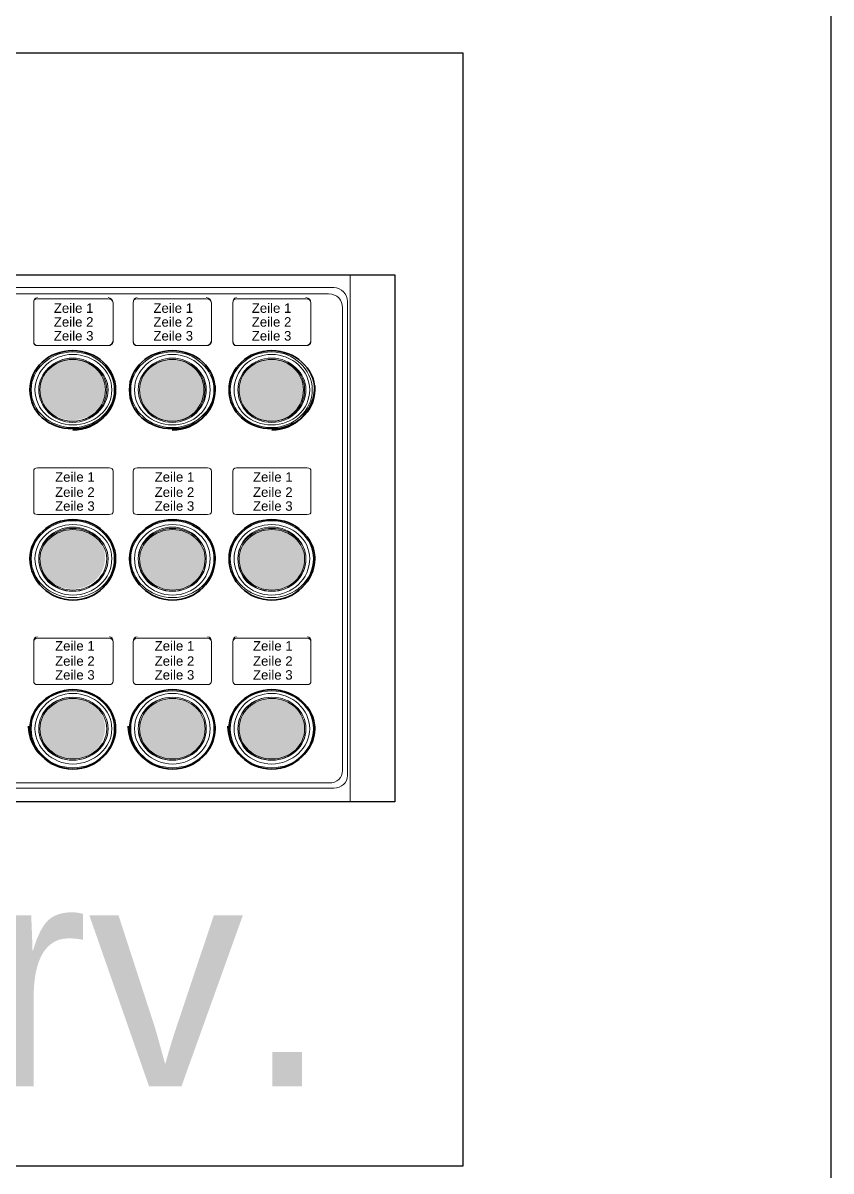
# Model space of a CAD drawing. Header units: centimetres. Extents: x -277 to 25900, y -463 to 5243.
# Drawn here: x 454.7 to 545.5, y 662.8 to 791.7 of the extents above; entities that cross this region are included whole.
import ezdxf
from ezdxf.enums import TextEntityAlignment as Align

# ---------------------------------------------------------------- set-up
doc = ezdxf.new("R2010")
doc.units = ezdxf.units.CM
doc.header["$LTSCALE"] = 10
for name, color, linetype in [('PDF _Géométrie', 7, 'Continuous'), ('PDF _Texte', 7, 'Continuous'), ('SIEMENS_DETECTION', 9, 'Continuous'), ('SIEMENS_SYMBOLTEXTE', 7, 'Continuous')]:
    doc.layers.add(name, color=color, linetype=linetype)
doc.styles.add('Arial', font='arial.ttf')
doc.styles.add('PDF Arial', font='arial.ttf')
picture_1 = doc.add_image_def('image10.jpg', size_in_pixel=(780, 650))

# ---------------------------------------------------------------- blocks, each defined once
blk = doc.blocks.new('*U36')
image = blk.add_image(picture_1, insert=(0, 0), size_in_units=(150, 125))
image.dxf.flags = 7

msp = doc.modelspace()

# ---------------------------------------------------------------- hatches: boundary and pattern name
h = msp.add_hatch(color=1)
h.dxf.hatch_style = 1
edge = h.paths.add_edge_path()
edge.add_spline(control_points=[(463.96, 750.68), (463.96, 752.52), (462.4, 754.07), (460.28, 754.07)], knot_values=[0, 0, 0, 0, 1, 1, 1, 1], degree=3, periodic=0)
edge.add_spline(control_points=[(460.28, 754.07), (458.3, 754.07), (456.6, 752.52), (456.6, 750.68)], knot_values=[1, 1, 1, 1, 2, 2, 2, 2], degree=3, periodic=0)
edge.add_spline(control_points=[(456.6, 750.68), (456.6, 748.7), (458.3, 747.14), (460.28, 747.14)], knot_values=[2, 2, 2, 2, 3, 3, 3, 3], degree=3, periodic=0)
edge.add_spline(control_points=[(460.28, 747.14), (462.4, 747.14), (463.96, 748.7), (463.96, 750.68)], knot_values=[3, 3, 3, 3, 4, 4, 4, 4], degree=3, periodic=0)
h = msp.add_hatch(color=1)
h.dxf.hatch_style = 1
edge = h.paths.add_edge_path()
edge.add_spline(control_points=[(475.14, 750.54), (475.14, 752.38), (473.58, 753.93), (471.46, 753.93)], knot_values=[0, 0, 0, 0, 1, 1, 1, 1], degree=3, periodic=0)
edge.add_spline(control_points=[(471.46, 753.93), (469.48, 753.93), (467.78, 752.38), (467.78, 750.54)], knot_values=[1, 1, 1, 1, 2, 2, 2, 2], degree=3, periodic=0)
edge.add_spline(control_points=[(467.78, 750.54), (467.78, 748.55), (469.48, 747), (471.46, 747)], knot_values=[2, 2, 2, 2, 3, 3, 3, 3], degree=3, periodic=0)
edge.add_spline(control_points=[(471.46, 747), (473.58, 747), (475.14, 748.55), (475.14, 750.54)], knot_values=[3, 3, 3, 3, 4, 4, 4, 4], degree=3, periodic=0)
h = msp.add_hatch(color=1)
h.dxf.hatch_style = 1
edge = h.paths.add_edge_path()
edge.add_spline(control_points=[(486.32, 750.54), (486.32, 752.38), (484.76, 753.93), (482.64, 753.93)], knot_values=[0, 0, 0, 0, 1, 1, 1, 1], degree=3, periodic=0)
edge.add_spline(control_points=[(482.64, 753.93), (480.66, 753.93), (478.96, 752.38), (478.96, 750.54)], knot_values=[1, 1, 1, 1, 2, 2, 2, 2], degree=3, periodic=0)
edge.add_spline(control_points=[(478.96, 750.54), (478.96, 748.55), (480.66, 747), (482.64, 747)], knot_values=[2, 2, 2, 2, 3, 3, 3, 3], degree=3, periodic=0)
edge.add_spline(control_points=[(482.64, 747), (484.76, 747), (486.32, 748.55), (486.32, 750.54)], knot_values=[3, 3, 3, 3, 4, 4, 4, 4], degree=3, periodic=0)
h = msp.add_hatch(color=1)
h.dxf.hatch_style = 1
edge = h.paths.add_edge_path()
edge.add_spline(control_points=[(463.96, 731.71), (463.96, 733.55), (462.4, 735.11), (460.28, 735.11)], knot_values=[0, 0, 0, 0, 1, 1, 1, 1], degree=3, periodic=0)
edge.add_spline(control_points=[(460.28, 735.11), (458.3, 735.11), (456.6, 733.55), (456.6, 731.71)], knot_values=[1, 1, 1, 1, 2, 2, 2, 2], degree=3, periodic=0)
edge.add_spline(control_points=[(456.6, 731.71), (456.6, 729.73), (458.3, 728.18), (460.28, 728.18)], knot_values=[2, 2, 2, 2, 3, 3, 3, 3], degree=3, periodic=0)
edge.add_spline(control_points=[(460.28, 728.18), (462.4, 728.18), (463.96, 729.73), (463.96, 731.71)], knot_values=[3, 3, 3, 3, 4, 4, 4, 4], degree=3, periodic=0)
h = msp.add_hatch(color=1)
h.dxf.hatch_style = 1
edge = h.paths.add_edge_path()
edge.add_spline(control_points=[(475.14, 731.57), (475.14, 733.41), (473.58, 734.97), (471.46, 734.97)], knot_values=[0, 0, 0, 0, 1, 1, 1, 1], degree=3, periodic=0)
edge.add_spline(control_points=[(471.46, 734.97), (469.48, 734.97), (467.78, 733.41), (467.78, 731.57)], knot_values=[1, 1, 1, 1, 2, 2, 2, 2], degree=3, periodic=0)
edge.add_spline(control_points=[(467.78, 731.57), (467.78, 729.59), (469.48, 728.04), (471.46, 728.04)], knot_values=[2, 2, 2, 2, 3, 3, 3, 3], degree=3, periodic=0)
edge.add_spline(control_points=[(471.46, 728.04), (473.58, 728.04), (475.14, 729.59), (475.14, 731.57)], knot_values=[3, 3, 3, 3, 4, 4, 4, 4], degree=3, periodic=0)
h = msp.add_hatch(color=1)
h.dxf.hatch_style = 1
edge = h.paths.add_edge_path()
edge.add_spline(control_points=[(486.32, 731.57), (486.32, 733.41), (484.76, 734.97), (482.64, 734.97)], knot_values=[0, 0, 0, 0, 1, 1, 1, 1], degree=3, periodic=0)
edge.add_spline(control_points=[(482.64, 734.97), (480.66, 734.97), (478.96, 733.41), (478.96, 731.57)], knot_values=[1, 1, 1, 1, 2, 2, 2, 2], degree=3, periodic=0)
edge.add_spline(control_points=[(478.96, 731.57), (478.96, 729.59), (480.66, 728.04), (482.64, 728.04)], knot_values=[2, 2, 2, 2, 3, 3, 3, 3], degree=3, periodic=0)
edge.add_spline(control_points=[(482.64, 728.04), (484.76, 728.04), (486.32, 729.59), (486.32, 731.57)], knot_values=[3, 3, 3, 3, 4, 4, 4, 4], degree=3, periodic=0)
h = msp.add_hatch(color=1)
h.dxf.hatch_style = 1
edge = h.paths.add_edge_path()
edge.add_spline(control_points=[(463.96, 712.61), (463.96, 714.45), (462.4, 716.01), (460.28, 716.01)], knot_values=[0, 0, 0, 0, 1, 1, 1, 1], degree=3, periodic=0)
edge.add_spline(control_points=[(460.28, 716.01), (458.3, 716.01), (456.6, 714.45), (456.6, 712.61)], knot_values=[1, 1, 1, 1, 2, 2, 2, 2], degree=3, periodic=0)
edge.add_spline(control_points=[(456.6, 712.61), (456.6, 710.63), (458.3, 709.07), (460.28, 709.07)], knot_values=[2, 2, 2, 2, 3, 3, 3, 3], degree=3, periodic=0)
edge.add_spline(control_points=[(460.28, 709.07), (462.4, 709.07), (463.96, 710.63), (463.96, 712.61)], knot_values=[3, 3, 3, 3, 4, 4, 4, 4], degree=3, periodic=0)
h = msp.add_hatch(color=1)
h.dxf.hatch_style = 1
edge = h.paths.add_edge_path()
edge.add_spline(control_points=[(475.14, 712.47), (475.14, 714.31), (473.58, 715.87), (471.46, 715.87)], knot_values=[0, 0, 0, 0, 1, 1, 1, 1], degree=3, periodic=0)
edge.add_spline(control_points=[(471.46, 715.87), (469.48, 715.87), (467.78, 714.31), (467.78, 712.47)], knot_values=[1, 1, 1, 1, 2, 2, 2, 2], degree=3, periodic=0)
edge.add_spline(control_points=[(467.78, 712.47), (467.78, 710.49), (469.48, 708.93), (471.46, 708.93)], knot_values=[2, 2, 2, 2, 3, 3, 3, 3], degree=3, periodic=0)
edge.add_spline(control_points=[(471.46, 708.93), (473.58, 708.93), (475.14, 710.49), (475.14, 712.47)], knot_values=[3, 3, 3, 3, 4, 4, 4, 4], degree=3, periodic=0)
h = msp.add_hatch(color=1)
h.dxf.hatch_style = 1
edge = h.paths.add_edge_path()
edge.add_spline(control_points=[(486.32, 712.47), (486.32, 714.31), (484.76, 715.87), (482.64, 715.87)], knot_values=[0, 0, 0, 0, 1, 1, 1, 1], degree=3, periodic=0)
edge.add_spline(control_points=[(482.64, 715.87), (480.66, 715.87), (478.96, 714.31), (478.96, 712.47)], knot_values=[1, 1, 1, 1, 2, 2, 2, 2], degree=3, periodic=0)
edge.add_spline(control_points=[(478.96, 712.47), (478.96, 710.49), (480.66, 708.93), (482.64, 708.93)], knot_values=[2, 2, 2, 2, 3, 3, 3, 3], degree=3, periodic=0)
edge.add_spline(control_points=[(482.64, 708.93), (484.76, 708.93), (486.32, 710.49), (486.32, 712.47)], knot_values=[3, 3, 3, 3, 4, 4, 4, 4], degree=3, periodic=0)

# ---------------------------------------------------------------- linework, layer by layer
msp.add_line((545.46, 1357.19), (545.46, 282.19))
msp.add_lwpolyline([(362.41, 763.44), (496.51, 763.44), (496.51, 704.29), (362.41, 704.29)], close=True)
at = {"layer": 'PDF _Géométrie', "lineweight": 9}
msp.add_lwpolyline([(362.41, 704.29), (491.47, 704.29), (491.47, 763.44), (362.41, 763.44)], close=True, dxfattribs=at)
msp.add_lwpolyline([(362.41, 704.29), (491.47, 704.29), (491.47, 763.44), (362.41, 763.44)], close=True, dxfattribs=at)
msp.add_lwpolyline([(364.39, 762.02), (489.63, 762.02, -0.409091), (491.18, 760.46), (491.18, 707.26)], format="xyb", dxfattribs=at)
at = {"layer": 'PDF _Géométrie', "color": 253, "lineweight": 9, "true_color": 0x999999}
msp.add_lwpolyline([(363.26, 707.82), (363.26, 759.76, -0.409091), (364.82, 761.31), (489.06, 761.31)], format="xyb", dxfattribs=at)
at = {"layer": 'PDF _Géométrie', "lineweight": 9}
for points in [[(456.37, 760.75), (464.3, 760.75)], [(467.55, 760.75), (475.33, 760.75)], [(478.73, 760.75), (486.51, 760.75)], [(455.95, 760.32), (455.95, 755.94)], [(464.86, 760.32), (464.86, 755.94)], [(467.13, 760.32), (467.13, 755.94)], [(475.9, 760.32), (475.9, 755.94)], [(478.31, 760.32), (478.31, 755.94)], [(487.08, 760.32), (487.08, 755.94)], [(456.37, 755.51), (464.3, 755.51)], [(467.55, 755.51), (475.33, 755.51)], [(478.73, 755.51), (486.51, 755.51)], [(455.95, 741.36), (455.95, 736.83)], [(456.37, 741.79), (464.44, 741.79)], [(464.86, 741.36), (464.86, 736.83)], [(467.13, 741.36), (467.13, 736.83)], [(467.55, 741.79), (475.47, 741.79)], [(475.9, 741.36), (475.9, 736.83)], [(478.31, 741.36), (478.31, 736.83)], [(478.73, 741.79), (486.65, 741.79)], [(487.08, 741.36), (487.08, 736.83)], [(456.37, 736.55), (464.44, 736.55)], [(467.55, 736.55), (475.47, 736.55)], [(478.73, 736.55), (486.65, 736.55)], [(455.95, 722.26), (455.95, 717.87)], [(456.37, 722.68), (464.44, 722.68)], [(464.86, 722.26), (464.86, 717.87)], [(467.13, 722.26), (467.13, 717.87)], [(467.55, 722.68), (475.47, 722.68)], [(475.9, 722.26), (475.9, 717.87)], [(478.31, 722.26), (478.31, 717.87)], [(478.73, 722.68), (486.65, 722.68)], [(487.08, 722.26), (487.08, 717.87)], [(456.37, 717.45), (464.44, 717.45)], [(467.55, 717.45), (475.47, 717.45)], [(478.73, 717.45), (486.65, 717.45)], [(364.39, 705.84), (489.63, 705.84)]]:
    msp.add_lwpolyline(points, dxfattribs=at)
at = {"layer": 'PDF _Géométrie', "color": 253, "lineweight": 9, "true_color": 0x999999}
for points in [[(490.62, 759.76), (490.62, 707.82)], [(364.82, 706.41), (489.06, 706.41)]]:
    msp.add_lwpolyline(points, dxfattribs=at)
at = {"layer": 'PDF _Géométrie', "lineweight": 9}
for centre in [(471.55, 750.52), (482.73, 750.52)]:
    msp.add_arc(centre, 3.5, 269.4352, 0.5648, dxfattribs=at)
at = {"layer": 'PDF _Géométrie', "color": 8, "lineweight": 9, "true_color": 0x818181}
for points in [[(456.37, 760.89), (456.09, 760.89), (455.95, 760.61), (455.95, 760.32)], [(464.86, 760.32), (464.86, 760.61), (464.58, 760.89), (464.3, 760.89)], [(467.55, 760.89), (467.27, 760.89), (467.13, 760.61), (467.13, 760.32)], [(475.9, 760.32), (475.9, 760.61), (475.62, 760.89), (475.33, 760.89)], [(478.73, 760.89), (478.45, 760.89), (478.31, 760.61), (478.31, 760.32)], [(487.08, 760.32), (487.08, 760.61), (486.8, 760.89), (486.51, 760.89)], [(455.95, 756.08), (455.95, 755.79), (456.09, 755.51), (456.37, 755.51)], [(464.3, 755.51), (464.58, 755.51), (464.86, 755.79), (464.86, 756.08)], [(467.13, 756.08), (467.13, 755.79), (467.27, 755.51), (467.55, 755.51)], [(475.33, 755.51), (475.62, 755.51), (475.9, 755.79), (475.9, 756.08)], [(478.31, 756.08), (478.31, 755.79), (478.45, 755.51), (478.73, 755.51)], [(486.51, 755.51), (486.8, 755.51), (487.08, 755.79), (487.08, 756.08)], [(460.33, 754.8), (457.79, 754.8), (455.66, 752.82), (455.66, 750.56)], [(465, 750.56), (465, 752.82), (462.88, 754.8), (460.33, 754.8)], [(471.51, 754.8), (468.97, 754.8), (466.84, 752.82), (466.84, 750.56)], [(476.18, 750.56), (476.18, 752.82), (474.06, 754.8), (471.51, 754.8)], [(482.69, 754.8), (480, 754.8), (478.02, 752.82), (478.02, 750.56)], [(487.22, 750.56), (487.22, 752.82), (485.1, 754.8), (482.69, 754.8)], [(460.33, 753.95), (458.21, 753.95), (456.51, 752.4), (456.51, 750.56)], [(464.15, 750.56), (464.15, 752.4), (462.46, 753.95), (460.33, 753.95)], [(471.51, 753.95), (469.39, 753.95), (467.69, 752.4), (467.69, 750.56)], [(475.19, 750.56), (475.19, 752.4), (473.64, 753.95), (471.51, 753.95)], [(482.69, 753.95), (480.43, 753.95), (478.87, 752.4), (478.87, 750.56)], [(486.37, 750.56), (486.37, 752.4), (484.81, 753.95), (482.69, 753.95)], [(455.66, 750.56), (455.66, 748.15), (457.79, 746.31), (460.33, 746.31)], [(456.51, 750.56), (456.51, 748.58), (458.21, 747.02), (460.33, 747.02)], [(460.33, 747.02), (462.46, 747.02), (464.15, 748.58), (464.15, 750.56)], [(460.33, 746.31), (462.88, 746.31), (465, 748.15), (465, 750.56)], [(466.84, 750.56), (466.84, 748.15), (468.97, 746.31), (471.51, 746.31)], [(467.69, 750.56), (467.69, 748.58), (469.39, 747.02), (471.51, 747.02)], [(471.51, 747.02), (473.64, 747.02), (475.19, 748.58), (475.19, 750.56)], [(471.51, 746.31), (474.06, 746.31), (476.18, 748.15), (476.18, 750.56)], [(478.02, 750.56), (478.02, 748.15), (480, 746.31), (482.69, 746.31)], [(478.87, 750.56), (478.87, 748.58), (480.43, 747.02), (482.69, 747.02)], [(482.69, 747.02), (484.81, 747.02), (486.37, 748.58), (486.37, 750.56)], [(482.69, 746.31), (485.1, 746.31), (487.22, 748.15), (487.22, 750.56)], [(456.37, 741.79), (456.09, 741.79), (455.95, 741.64), (455.95, 741.36)], [(464.86, 741.36), (464.86, 741.64), (464.72, 741.79), (464.44, 741.79)], [(467.55, 741.79), (467.27, 741.79), (467.13, 741.64), (467.13, 741.36)], [(475.9, 741.36), (475.9, 741.64), (475.76, 741.79), (475.47, 741.79)], [(478.73, 741.79), (478.45, 741.79), (478.31, 741.64), (478.31, 741.36)], [(487.08, 741.36), (487.08, 741.64), (486.94, 741.79), (486.65, 741.79)], [(455.95, 736.83), (455.95, 736.69), (456.09, 736.55), (456.37, 736.55)], [(464.44, 736.55), (464.72, 736.55), (464.86, 736.69), (464.86, 736.83)], [(467.13, 736.83), (467.13, 736.69), (467.27, 736.55), (467.55, 736.55)], [(475.47, 736.55), (475.76, 736.55), (475.9, 736.69), (475.9, 736.83)], [(478.31, 736.83), (478.31, 736.69), (478.45, 736.55), (478.73, 736.55)], [(486.65, 736.55), (486.94, 736.55), (487.08, 736.69), (487.08, 736.83)], [(460.33, 735.84), (457.79, 735.84), (455.66, 733.86), (455.66, 731.6)], [(460.33, 734.99), (458.35, 734.99), (456.51, 733.44), (456.51, 731.6)], [(465, 731.6), (465, 733.86), (463.02, 735.84), (460.33, 735.84)], [(464.3, 731.6), (464.3, 733.44), (462.46, 734.99), (460.33, 734.99)], [(471.51, 735.84), (468.97, 735.84), (466.84, 733.86), (466.84, 731.6)], [(471.51, 734.99), (469.53, 734.99), (467.69, 733.44), (467.69, 731.6)], [(476.18, 731.6), (476.18, 733.86), (474.2, 735.84), (471.51, 735.84)], [(475.33, 731.6), (475.33, 733.44), (473.64, 734.99), (471.51, 734.99)], [(482.69, 735.84), (480, 735.84), (478.02, 733.86), (478.02, 731.6)], [(482.69, 734.99), (480.57, 734.99), (478.87, 733.44), (478.87, 731.6)], [(487.36, 731.6), (487.36, 733.86), (485.24, 735.84), (482.69, 735.84)], [(486.51, 731.6), (486.51, 733.44), (484.81, 734.99), (482.69, 734.99)], [(455.66, 731.6), (455.66, 729.19), (457.79, 727.21), (460.33, 727.21)], [(456.51, 731.6), (456.51, 729.62), (458.35, 727.92), (460.33, 727.92)], [(460.33, 727.92), (462.46, 727.92), (464.3, 729.62), (464.3, 731.6)], [(460.33, 727.21), (463.02, 727.21), (465, 729.19), (465, 731.6)], [(466.84, 731.6), (466.84, 729.19), (468.97, 727.21), (471.51, 727.21)], [(467.69, 731.6), (467.69, 729.62), (469.53, 727.92), (471.51, 727.92)], [(471.51, 727.92), (473.64, 727.92), (475.33, 729.62), (475.33, 731.6)], [(471.51, 727.21), (474.2, 727.21), (476.18, 729.19), (476.18, 731.6)], [(478.02, 731.6), (478.02, 729.19), (480, 727.21), (482.69, 727.21)], [(478.87, 731.6), (478.87, 729.62), (480.57, 727.92), (482.69, 727.92)], [(482.69, 727.92), (484.81, 727.92), (486.51, 729.62), (486.51, 731.6)], [(482.69, 727.21), (485.24, 727.21), (487.36, 729.19), (487.36, 731.6)], [(456.37, 722.82), (456.09, 722.82), (455.95, 722.54), (455.95, 722.26)], [(464.86, 722.26), (464.86, 722.54), (464.72, 722.82), (464.44, 722.82)], [(467.55, 722.82), (467.27, 722.82), (467.13, 722.54), (467.13, 722.26)], [(475.9, 722.26), (475.9, 722.54), (475.76, 722.82), (475.47, 722.82)], [(478.73, 722.82), (478.45, 722.82), (478.31, 722.54), (478.31, 722.26)], [(487.08, 722.26), (487.08, 722.54), (486.94, 722.82), (486.65, 722.82)], [(460.33, 716.74), (457.79, 716.74), (455.66, 714.9), (455.66, 712.49)], [(455.95, 717.87), (455.95, 717.59), (456.09, 717.45), (456.37, 717.45)], [(465, 712.49), (465, 714.9), (463.02, 716.74), (460.33, 716.74)], [(464.44, 717.45), (464.72, 717.45), (464.86, 717.59), (464.86, 717.87)], [(471.51, 716.74), (468.97, 716.74), (466.84, 714.9), (466.84, 712.49)], [(467.13, 717.87), (467.13, 717.59), (467.27, 717.45), (467.55, 717.45)], [(476.18, 712.49), (476.18, 714.9), (474.2, 716.74), (471.51, 716.74)], [(475.47, 717.45), (475.76, 717.45), (475.9, 717.59), (475.9, 717.87)], [(482.69, 716.74), (480, 716.74), (478.02, 714.9), (478.02, 712.49)], [(478.31, 717.87), (478.31, 717.59), (478.45, 717.45), (478.73, 717.45)], [(487.36, 712.49), (487.36, 714.9), (485.24, 716.74), (482.69, 716.74)], [(486.65, 717.45), (486.94, 717.45), (487.08, 717.59), (487.08, 717.87)], [(460.33, 716.03), (458.35, 716.03), (456.51, 714.47), (456.51, 712.49)], [(464.3, 712.49), (464.3, 714.47), (462.46, 716.03), (460.33, 716.03)], [(471.51, 716.03), (469.53, 716.03), (467.69, 714.47), (467.69, 712.49)], [(475.33, 712.49), (475.33, 714.47), (473.64, 716.03), (471.51, 716.03)], [(482.69, 716.03), (480.57, 716.03), (478.87, 714.47), (478.87, 712.49)], [(486.51, 712.49), (486.51, 714.47), (484.81, 716.03), (482.69, 716.03)], [(455.66, 712.49), (455.66, 710.09), (457.79, 708.11), (460.33, 708.11)], [(456.51, 712.49), (456.51, 710.65), (458.35, 708.96), (460.33, 708.96)], [(460.33, 708.96), (462.46, 708.96), (464.3, 710.65), (464.3, 712.49)], [(460.33, 708.11), (463.02, 708.11), (465, 710.09), (465, 712.49)], [(466.84, 712.49), (466.84, 710.09), (468.97, 708.11), (471.51, 708.11)], [(467.69, 712.49), (467.69, 710.65), (469.53, 708.96), (471.51, 708.96)], [(471.51, 708.96), (473.64, 708.96), (475.33, 710.65), (475.33, 712.49)], [(471.51, 708.11), (474.2, 708.11), (476.18, 710.09), (476.18, 712.49)], [(478.02, 712.49), (478.02, 710.09), (480, 708.11), (482.69, 708.11)], [(478.87, 712.49), (478.87, 710.65), (480.57, 708.96), (482.69, 708.96)], [(482.69, 708.96), (484.81, 708.96), (486.51, 710.65), (486.51, 712.49)], [(482.69, 708.11), (485.24, 708.11), (487.36, 710.09), (487.36, 712.49)]]:
    msp.add_open_spline(points, degree=3, dxfattribs=at)
at = {"layer": 'PDF _Géométrie', "lineweight": 9}
for points in [[(456.37, 760.89), (456.09, 760.89), (455.95, 760.61), (455.95, 760.32)], [(456.37, 760.75), (456.09, 760.75), (455.95, 760.61), (455.95, 760.32)], [(464.86, 760.32), (464.86, 760.61), (464.58, 760.89), (464.3, 760.89)], [(464.86, 760.32), (464.86, 760.61), (464.58, 760.75), (464.3, 760.75)], [(467.55, 760.89), (467.27, 760.89), (467.13, 760.61), (467.13, 760.32)], [(467.55, 760.75), (467.27, 760.75), (467.13, 760.61), (467.13, 760.32)], [(475.9, 760.32), (475.9, 760.61), (475.62, 760.89), (475.33, 760.89)], [(475.9, 760.32), (475.9, 760.61), (475.62, 760.75), (475.33, 760.75)], [(478.73, 760.89), (478.45, 760.89), (478.31, 760.61), (478.31, 760.32)], [(478.73, 760.75), (478.45, 760.75), (478.31, 760.61), (478.31, 760.32)], [(487.08, 760.32), (487.08, 760.61), (486.8, 760.89), (486.51, 760.89)], [(487.08, 760.32), (487.08, 760.61), (486.8, 760.75), (486.51, 760.75)], [(455.95, 756.08), (455.95, 755.79), (456.09, 755.51), (456.37, 755.51)], [(455.95, 755.94), (455.95, 755.65), (456.09, 755.51), (456.37, 755.51)], [(464.3, 755.51), (464.58, 755.51), (464.86, 755.79), (464.86, 756.08)], [(464.3, 755.51), (464.58, 755.51), (464.86, 755.65), (464.86, 755.94)], [(467.13, 756.08), (467.13, 755.79), (467.27, 755.51), (467.55, 755.51)], [(467.13, 755.94), (467.13, 755.65), (467.27, 755.51), (467.55, 755.51)], [(475.33, 755.51), (475.62, 755.51), (475.9, 755.79), (475.9, 756.08)], [(475.33, 755.51), (475.62, 755.51), (475.9, 755.65), (475.9, 755.94)], [(478.31, 756.08), (478.31, 755.79), (478.45, 755.51), (478.73, 755.51)], [(478.31, 755.94), (478.31, 755.65), (478.45, 755.51), (478.73, 755.51)], [(486.51, 755.51), (486.8, 755.51), (487.08, 755.79), (487.08, 756.08)], [(486.51, 755.51), (486.8, 755.51), (487.08, 755.65), (487.08, 755.94)], [(460.33, 754.95), (457.64, 754.95), (455.52, 752.96), (455.52, 750.56)], [(460.33, 754.52), (458.07, 754.52), (456.09, 752.68), (456.09, 750.56)], [(460.33, 754.1), (458.21, 754.1), (456.51, 752.4), (456.51, 750.56)], [(460.33, 754.1), (458.21, 754.1), (456.51, 752.4), (456.51, 750.56)], [(465.14, 750.56), (465.14, 752.96), (463.02, 754.95), (460.33, 754.95)], [(464.72, 750.56), (464.72, 752.68), (462.74, 754.52), (460.33, 754.52)], [(464.3, 750.56), (464.3, 752.4), (462.46, 754.1), (460.33, 754.1)], [(464.3, 750.56), (464.3, 752.4), (462.46, 754.1), (460.33, 754.1)], [(471.51, 754.95), (468.82, 754.95), (466.7, 752.96), (466.7, 750.56)], [(471.51, 754.52), (469.25, 754.52), (467.27, 752.68), (467.27, 750.56)], [(471.51, 754.1), (469.39, 754.1), (467.69, 752.4), (467.69, 750.56)], [(471.51, 754.1), (469.39, 754.1), (467.69, 752.4), (467.69, 750.56)], [(476.32, 750.56), (476.32, 752.96), (474.2, 754.95), (471.51, 754.95)], [(475.76, 750.56), (475.76, 752.68), (473.92, 754.52), (471.51, 754.52)], [(475.33, 750.56), (475.33, 752.4), (473.64, 754.1), (471.51, 754.1)], [(475.33, 750.56), (475.33, 752.4), (473.64, 754.1), (471.51, 754.1)], [(482.69, 754.95), (480, 754.95), (477.88, 752.96), (477.88, 750.56)], [(482.69, 754.52), (480.29, 754.52), (478.45, 752.68), (478.45, 750.56)], [(482.69, 754.1), (480.43, 754.1), (478.87, 752.4), (478.87, 750.56)], [(482.69, 754.1), (480.43, 754.1), (478.87, 752.4), (478.87, 750.56)], [(487.5, 750.56), (487.5, 752.96), (485.24, 754.95), (482.69, 754.95)], [(486.94, 750.56), (486.94, 752.68), (484.96, 754.52), (482.69, 754.52)], [(486.51, 750.56), (486.51, 752.4), (484.81, 754.1), (482.69, 754.1)], [(486.51, 750.56), (486.51, 752.4), (484.81, 754.1), (482.69, 754.1)], [(460.33, 753.95), (458.21, 753.95), (456.51, 752.4), (456.51, 750.56)], [(460.33, 753.95), (458.35, 753.95), (456.65, 752.4), (456.65, 750.56)], [(464.15, 750.56), (464.15, 752.4), (462.46, 753.95), (460.33, 753.95)], [(464.01, 750.56), (464.01, 752.4), (462.31, 753.95), (460.33, 753.95)], [(471.51, 753.95), (469.39, 753.95), (467.69, 752.4), (467.69, 750.56)], [(471.51, 753.95), (469.53, 753.95), (467.83, 752.4), (467.83, 750.56)], [(475.19, 750.56), (475.19, 752.4), (473.64, 753.95), (471.51, 753.95)], [(475.05, 750.56), (475.05, 752.4), (473.49, 753.95), (471.51, 753.95)], [(482.69, 753.95), (480.43, 753.95), (478.87, 752.4), (478.87, 750.56)], [(482.69, 753.95), (480.57, 753.95), (479.01, 752.4), (479.01, 750.56)], [(486.37, 750.56), (486.37, 752.4), (484.81, 753.95), (482.69, 753.95)], [(486.23, 750.56), (486.23, 752.4), (484.67, 753.95), (482.69, 753.95)], [(455.52, 750.56), (455.52, 748.01), (457.64, 746.17), (460.33, 746.17)], [(456.09, 750.56), (456.09, 748.29), (458.07, 746.6), (460.33, 746.6)], [(456.51, 750.56), (456.51, 748.58), (458.21, 747.02), (460.33, 747.02)], [(456.51, 750.56), (456.51, 748.58), (458.21, 746.88), (460.33, 746.88)], [(456.51, 750.56), (456.51, 748.58), (458.21, 746.88), (460.33, 746.88)], [(456.65, 750.56), (456.65, 748.58), (458.35, 747.02), (460.33, 747.02)], [(460.33, 747.02), (462.46, 747.02), (464.15, 748.58), (464.15, 750.56)], [(460.33, 746.88), (462.46, 746.88), (464.3, 748.58), (464.3, 750.56)], [(460.33, 746.17), (463.02, 746.17), (465.14, 748.01), (465.14, 750.56)], [(460.33, 746.6), (462.74, 746.6), (464.72, 748.29), (464.72, 750.56)], [(460.33, 746.88), (462.46, 746.88), (464.3, 748.58), (464.3, 750.56)], [(460.33, 747.02), (462.31, 747.02), (464.01, 748.58), (464.01, 750.56)], [(466.7, 750.56), (466.7, 748.01), (468.82, 746.17), (471.51, 746.17)], [(467.27, 750.56), (467.27, 748.29), (469.25, 746.6), (471.51, 746.6)], [(467.69, 750.56), (467.69, 748.58), (469.39, 747.02), (471.51, 747.02)], [(467.69, 750.56), (467.69, 748.58), (469.39, 746.88), (471.51, 746.88)], [(467.69, 750.56), (467.69, 748.58), (469.39, 746.88), (471.51, 746.88)], [(467.83, 750.56), (467.83, 748.58), (469.53, 747.02), (471.51, 747.02)], [(471.51, 747.02), (473.64, 747.02), (475.19, 748.58), (475.19, 750.56)], [(471.51, 746.88), (473.64, 746.88), (475.33, 748.58), (475.33, 750.56)], [(471.51, 746.17), (474.2, 746.17), (476.32, 748.01), (476.32, 750.56)], [(471.51, 746.6), (473.92, 746.6), (475.76, 748.29), (475.76, 750.56)], [(471.51, 746.88), (473.64, 746.88), (475.33, 748.58), (475.33, 750.56)], [(477.88, 750.56), (477.88, 748.01), (480, 746.17), (482.69, 746.17)], [(478.45, 750.56), (478.45, 748.29), (480.29, 746.6), (482.69, 746.6)], [(478.87, 750.56), (478.87, 748.58), (480.43, 747.02), (482.69, 747.02)], [(478.87, 750.56), (478.87, 748.58), (480.43, 746.88), (482.69, 746.88)], [(478.87, 750.56), (478.87, 748.58), (480.43, 746.88), (482.69, 746.88)], [(479.01, 750.56), (479.01, 748.58), (480.57, 747.02), (482.69, 747.02)], [(482.69, 747.02), (484.81, 747.02), (486.37, 748.58), (486.37, 750.56)], [(482.69, 746.88), (484.81, 746.88), (486.51, 748.58), (486.51, 750.56)], [(482.69, 746.17), (485.24, 746.17), (487.5, 748.01), (487.5, 750.56)], [(482.69, 746.6), (484.96, 746.6), (486.94, 748.29), (486.94, 750.56)], [(482.69, 746.88), (484.81, 746.88), (486.51, 748.58), (486.51, 750.56)], [(456.37, 741.79), (456.09, 741.79), (455.95, 741.64), (455.95, 741.36)], [(456.37, 741.79), (456.09, 741.79), (455.95, 741.64), (455.95, 741.36)], [(464.86, 741.36), (464.86, 741.64), (464.72, 741.79), (464.44, 741.79)], [(464.86, 741.36), (464.86, 741.64), (464.72, 741.79), (464.44, 741.79)], [(467.55, 741.79), (467.27, 741.79), (467.13, 741.64), (467.13, 741.36)], [(467.55, 741.79), (467.27, 741.79), (467.13, 741.64), (467.13, 741.36)], [(475.9, 741.36), (475.9, 741.64), (475.76, 741.79), (475.47, 741.79)], [(475.9, 741.36), (475.9, 741.64), (475.76, 741.79), (475.47, 741.79)], [(478.73, 741.79), (478.45, 741.79), (478.31, 741.64), (478.31, 741.36)], [(478.73, 741.79), (478.45, 741.79), (478.31, 741.64), (478.31, 741.36)], [(487.08, 741.36), (487.08, 741.64), (486.94, 741.79), (486.65, 741.79)], [(487.08, 741.36), (487.08, 741.64), (486.94, 741.79), (486.65, 741.79)], [(460.33, 735.98), (457.79, 735.98), (455.52, 734), (455.52, 731.6)], [(455.95, 736.83), (455.95, 736.69), (456.09, 736.55), (456.37, 736.55)], [(455.95, 736.83), (455.95, 736.69), (456.09, 736.55), (456.37, 736.55)], [(465.14, 731.6), (465.14, 734), (463.02, 735.98), (460.33, 735.98)], [(464.44, 736.55), (464.72, 736.55), (464.86, 736.69), (464.86, 736.83)], [(464.44, 736.55), (464.72, 736.55), (464.86, 736.69), (464.86, 736.83)], [(471.51, 735.98), (468.97, 735.98), (466.7, 734), (466.7, 731.6)], [(467.13, 736.83), (467.13, 736.69), (467.27, 736.55), (467.55, 736.55)], [(467.13, 736.83), (467.13, 736.69), (467.27, 736.55), (467.55, 736.55)], [(476.32, 731.6), (476.32, 734), (474.2, 735.98), (471.51, 735.98)], [(475.47, 736.55), (475.76, 736.55), (475.9, 736.69), (475.9, 736.83)], [(475.47, 736.55), (475.76, 736.55), (475.9, 736.69), (475.9, 736.83)], [(482.69, 735.98), (480, 735.98), (477.88, 734), (477.88, 731.6)], [(478.31, 736.83), (478.31, 736.69), (478.45, 736.55), (478.73, 736.55)], [(478.31, 736.83), (478.31, 736.69), (478.45, 736.55), (478.73, 736.55)], [(487.5, 731.6), (487.5, 734), (485.24, 735.98), (482.69, 735.98)], [(486.65, 736.55), (486.94, 736.55), (487.08, 736.69), (487.08, 736.83)], [(486.65, 736.55), (486.94, 736.55), (487.08, 736.69), (487.08, 736.83)], [(460.33, 735.42), (458.07, 735.42), (456.09, 733.72), (456.09, 731.6)], [(460.33, 735.13), (458.21, 735.13), (456.51, 733.44), (456.51, 731.6)], [(460.33, 735.13), (458.21, 735.13), (456.51, 733.44), (456.51, 731.6)], [(460.33, 734.99), (458.35, 734.99), (456.51, 733.44), (456.51, 731.6)], [(460.33, 734.85), (458.35, 734.85), (456.65, 733.29), (456.65, 731.6)], [(464.72, 731.6), (464.72, 733.72), (462.74, 735.42), (460.33, 735.42)], [(464.3, 731.6), (464.3, 733.44), (462.46, 735.13), (460.33, 735.13)], [(464.3, 731.6), (464.3, 733.44), (462.46, 735.13), (460.33, 735.13)], [(464.3, 731.6), (464.3, 733.44), (462.46, 734.99), (460.33, 734.99)], [(464.15, 731.6), (464.15, 733.29), (462.46, 734.85), (460.33, 734.85)], [(471.51, 735.42), (469.25, 735.42), (467.27, 733.72), (467.27, 731.6)], [(471.51, 735.13), (469.39, 735.13), (467.69, 733.44), (467.69, 731.6)], [(471.51, 735.13), (469.39, 735.13), (467.69, 733.44), (467.69, 731.6)], [(471.51, 734.99), (469.53, 734.99), (467.69, 733.44), (467.69, 731.6)], [(471.51, 734.85), (469.53, 734.85), (467.83, 733.29), (467.83, 731.6)], [(475.76, 731.6), (475.76, 733.72), (473.92, 735.42), (471.51, 735.42)], [(475.33, 731.6), (475.33, 733.44), (473.64, 735.13), (471.51, 735.13)], [(475.33, 731.6), (475.33, 733.44), (473.64, 735.13), (471.51, 735.13)], [(475.33, 731.6), (475.33, 733.44), (473.64, 734.99), (471.51, 734.99)], [(475.19, 731.6), (475.19, 733.29), (473.64, 734.85), (471.51, 734.85)], [(482.69, 735.42), (480.29, 735.42), (478.45, 733.72), (478.45, 731.6)], [(482.69, 735.13), (480.43, 735.13), (478.87, 733.44), (478.87, 731.6)], [(482.69, 735.13), (480.43, 735.13), (478.87, 733.44), (478.87, 731.6)], [(482.69, 734.99), (480.57, 734.99), (478.87, 733.44), (478.87, 731.6)], [(482.69, 734.85), (480.57, 734.85), (479.01, 733.29), (479.01, 731.6)], [(486.94, 731.6), (486.94, 733.72), (484.96, 735.42), (482.69, 735.42)], [(486.51, 731.6), (486.51, 733.44), (484.81, 735.13), (482.69, 735.13)], [(486.51, 731.6), (486.51, 733.44), (484.81, 735.13), (482.69, 735.13)], [(486.51, 731.6), (486.51, 733.44), (484.81, 734.99), (482.69, 734.99)], [(486.37, 731.6), (486.37, 733.29), (484.81, 734.85), (482.69, 734.85)], [(455.52, 731.6), (455.52, 729.05), (457.79, 726.93), (460.33, 726.93)], [(456.09, 731.6), (456.09, 729.33), (458.07, 727.49), (460.33, 727.49)], [(456.51, 731.6), (456.51, 729.62), (458.35, 727.92), (460.33, 727.92)], [(456.51, 731.6), (456.51, 729.47), (458.21, 727.92), (460.33, 727.92)], [(456.51, 731.6), (456.51, 729.47), (458.21, 727.92), (460.33, 727.92)], [(456.65, 731.6), (456.65, 729.62), (458.35, 728.06), (460.33, 728.06)], [(460.33, 727.92), (462.46, 727.92), (464.3, 729.62), (464.3, 731.6)], [(460.33, 727.92), (462.46, 727.92), (464.3, 729.47), (464.3, 731.6)], [(460.33, 726.93), (463.02, 726.93), (465.14, 729.05), (465.14, 731.6)], [(460.33, 727.49), (462.74, 727.49), (464.72, 729.33), (464.72, 731.6)], [(460.33, 727.92), (462.46, 727.92), (464.3, 729.47), (464.3, 731.6)], [(460.33, 728.06), (462.46, 728.06), (464.15, 729.62), (464.15, 731.6)], [(466.7, 731.6), (466.7, 729.05), (468.97, 726.93), (471.51, 726.93)], [(467.27, 731.6), (467.27, 729.33), (469.25, 727.49), (471.51, 727.49)], [(467.69, 731.6), (467.69, 729.62), (469.53, 727.92), (471.51, 727.92)], [(467.69, 731.6), (467.69, 729.47), (469.39, 727.92), (471.51, 727.92)], [(467.69, 731.6), (467.69, 729.47), (469.39, 727.92), (471.51, 727.92)], [(467.83, 731.6), (467.83, 729.62), (469.53, 728.06), (471.51, 728.06)], [(471.51, 727.92), (473.64, 727.92), (475.33, 729.62), (475.33, 731.6)], [(471.51, 727.92), (473.64, 727.92), (475.33, 729.47), (475.33, 731.6)], [(471.51, 726.93), (474.2, 726.93), (476.32, 729.05), (476.32, 731.6)], [(471.51, 727.49), (473.92, 727.49), (475.76, 729.33), (475.76, 731.6)], [(471.51, 727.92), (473.64, 727.92), (475.33, 729.47), (475.33, 731.6)], [(471.51, 728.06), (473.64, 728.06), (475.19, 729.62), (475.19, 731.6)], [(477.88, 731.6), (477.88, 729.05), (480, 726.93), (482.69, 726.93)], [(478.45, 731.6), (478.45, 729.33), (480.29, 727.49), (482.69, 727.49)], [(478.87, 731.6), (478.87, 729.62), (480.57, 727.92), (482.69, 727.92)], [(478.87, 731.6), (478.87, 729.47), (480.43, 727.92), (482.69, 727.92)], [(478.87, 731.6), (478.87, 729.47), (480.43, 727.92), (482.69, 727.92)], [(479.01, 731.6), (479.01, 729.62), (480.57, 728.06), (482.69, 728.06)], [(482.69, 727.92), (484.81, 727.92), (486.51, 729.62), (486.51, 731.6)], [(482.69, 727.92), (484.81, 727.92), (486.51, 729.47), (486.51, 731.6)], [(482.69, 726.93), (485.24, 726.93), (487.5, 729.05), (487.5, 731.6)], [(482.69, 727.49), (484.96, 727.49), (486.94, 729.33), (486.94, 731.6)], [(482.69, 727.92), (484.81, 727.92), (486.51, 729.47), (486.51, 731.6)], [(482.69, 728.06), (484.81, 728.06), (486.37, 729.62), (486.37, 731.6)], [(456.37, 722.82), (456.09, 722.82), (455.95, 722.54), (455.95, 722.26)], [(456.37, 722.68), (456.09, 722.68), (455.95, 722.4), (455.95, 722.26)], [(464.86, 722.26), (464.86, 722.54), (464.72, 722.82), (464.44, 722.82)], [(464.86, 722.26), (464.86, 722.4), (464.72, 722.68), (464.44, 722.68)], [(467.55, 722.82), (467.27, 722.82), (467.13, 722.54), (467.13, 722.26)], [(467.55, 722.68), (467.27, 722.68), (467.13, 722.4), (467.13, 722.26)], [(475.9, 722.26), (475.9, 722.54), (475.76, 722.82), (475.47, 722.82)], [(475.9, 722.26), (475.9, 722.4), (475.76, 722.68), (475.47, 722.68)], [(478.73, 722.82), (478.45, 722.82), (478.31, 722.54), (478.31, 722.26)], [(478.73, 722.68), (478.45, 722.68), (478.31, 722.4), (478.31, 722.26)], [(487.08, 722.26), (487.08, 722.54), (486.94, 722.82), (486.65, 722.82)], [(487.08, 722.26), (487.08, 722.4), (486.94, 722.68), (486.65, 722.68)], [(460.33, 716.88), (457.79, 716.88), (455.52, 714.9), (455.52, 712.49)], [(455.95, 717.87), (455.95, 717.59), (456.09, 717.45), (456.37, 717.45)], [(455.95, 717.87), (455.95, 717.59), (456.09, 717.45), (456.37, 717.45)], [(465.14, 712.49), (465.14, 714.9), (463.02, 716.88), (460.33, 716.88)], [(464.44, 717.45), (464.72, 717.45), (464.86, 717.59), (464.86, 717.87)], [(464.44, 717.45), (464.72, 717.45), (464.86, 717.59), (464.86, 717.87)], [(471.51, 716.88), (468.97, 716.88), (466.7, 714.9), (466.7, 712.49)], [(467.13, 717.87), (467.13, 717.59), (467.27, 717.45), (467.55, 717.45)], [(467.13, 717.87), (467.13, 717.59), (467.27, 717.45), (467.55, 717.45)], [(476.32, 712.49), (476.32, 714.9), (474.2, 716.88), (471.51, 716.88)], [(475.47, 717.45), (475.76, 717.45), (475.9, 717.59), (475.9, 717.87)], [(475.47, 717.45), (475.76, 717.45), (475.9, 717.59), (475.9, 717.87)], [(482.69, 716.88), (480, 716.88), (477.88, 714.9), (477.88, 712.49)], [(478.31, 717.87), (478.31, 717.59), (478.45, 717.45), (478.73, 717.45)], [(478.31, 717.87), (478.31, 717.59), (478.45, 717.45), (478.73, 717.45)], [(487.5, 712.49), (487.5, 714.9), (485.24, 716.88), (482.69, 716.88)], [(486.65, 717.45), (486.94, 717.45), (487.08, 717.59), (487.08, 717.87)], [(486.65, 717.45), (486.94, 717.45), (487.08, 717.59), (487.08, 717.87)], [(460.33, 716.46), (458.07, 716.46), (456.09, 714.62), (456.09, 712.49)], [(460.33, 716.03), (458.35, 716.03), (456.51, 714.47), (456.51, 712.49)], [(460.33, 716.03), (458.21, 716.03), (456.51, 714.47), (456.51, 712.49)], [(460.33, 716.03), (458.21, 716.03), (456.51, 714.47), (456.51, 712.49)], [(460.33, 715.89), (458.35, 715.89), (456.65, 714.33), (456.65, 712.49)], [(464.72, 712.49), (464.72, 714.62), (462.74, 716.46), (460.33, 716.46)], [(464.3, 712.49), (464.3, 714.47), (462.46, 716.03), (460.33, 716.03)], [(464.3, 712.49), (464.3, 714.47), (462.46, 716.03), (460.33, 716.03)], [(464.3, 712.49), (464.3, 714.47), (462.46, 716.03), (460.33, 716.03)], [(464.15, 712.49), (464.15, 714.33), (462.46, 715.89), (460.33, 715.89)], [(471.51, 716.46), (469.25, 716.46), (467.27, 714.62), (467.27, 712.49)], [(471.51, 716.03), (469.53, 716.03), (467.69, 714.47), (467.69, 712.49)], [(471.51, 716.03), (469.39, 716.03), (467.69, 714.47), (467.69, 712.49)], [(471.51, 716.03), (469.39, 716.03), (467.69, 714.47), (467.69, 712.49)], [(471.51, 715.89), (469.53, 715.89), (467.83, 714.33), (467.83, 712.49)], [(475.76, 712.49), (475.76, 714.62), (473.92, 716.46), (471.51, 716.46)], [(475.33, 712.49), (475.33, 714.47), (473.64, 716.03), (471.51, 716.03)], [(475.33, 712.49), (475.33, 714.47), (473.64, 716.03), (471.51, 716.03)], [(475.33, 712.49), (475.33, 714.47), (473.64, 716.03), (471.51, 716.03)], [(475.19, 712.49), (475.19, 714.33), (473.64, 715.89), (471.51, 715.89)], [(482.69, 716.46), (480.29, 716.46), (478.45, 714.62), (478.45, 712.49)], [(482.69, 716.03), (480.57, 716.03), (478.87, 714.47), (478.87, 712.49)], [(482.69, 716.03), (480.43, 716.03), (478.87, 714.47), (478.87, 712.49)], [(482.69, 716.03), (480.43, 716.03), (478.87, 714.47), (478.87, 712.49)], [(482.69, 715.89), (480.57, 715.89), (479.01, 714.33), (479.01, 712.49)], [(486.94, 712.49), (486.94, 714.62), (484.96, 716.46), (482.69, 716.46)], [(486.51, 712.49), (486.51, 714.47), (484.81, 716.03), (482.69, 716.03)], [(486.51, 712.49), (486.51, 714.47), (484.81, 716.03), (482.69, 716.03)], [(486.51, 712.49), (486.51, 714.47), (484.81, 716.03), (482.69, 716.03)], [(486.37, 712.49), (486.37, 714.33), (484.81, 715.89), (482.69, 715.89)], [(455.52, 712.49), (455.52, 710.09), (457.79, 707.96), (460.33, 707.96)], [(456.09, 712.49), (456.09, 710.37), (458.07, 708.53), (460.33, 708.53)], [(456.51, 712.49), (456.51, 710.65), (458.35, 708.96), (460.33, 708.96)], [(456.51, 712.49), (456.51, 710.51), (458.21, 708.96), (460.33, 708.96)], [(456.51, 712.49), (456.51, 710.51), (458.21, 708.96), (460.33, 708.96)], [(456.65, 712.49), (456.65, 710.65), (458.35, 709.1), (460.33, 709.1)], [(460.33, 708.96), (462.46, 708.96), (464.3, 710.65), (464.3, 712.49)], [(460.33, 708.96), (462.46, 708.96), (464.3, 710.51), (464.3, 712.49)], [(460.33, 707.96), (463.02, 707.96), (465.14, 710.09), (465.14, 712.49)], [(460.33, 708.53), (462.74, 708.53), (464.72, 710.37), (464.72, 712.49)], [(460.33, 708.96), (462.46, 708.96), (464.3, 710.51), (464.3, 712.49)], [(460.33, 709.1), (462.46, 709.1), (464.15, 710.65), (464.15, 712.49)], [(466.7, 712.49), (466.7, 710.09), (468.97, 707.96), (471.51, 707.96)], [(467.27, 712.49), (467.27, 710.37), (469.25, 708.53), (471.51, 708.53)], [(467.69, 712.49), (467.69, 710.65), (469.53, 708.96), (471.51, 708.96)], [(467.69, 712.49), (467.69, 710.51), (469.39, 708.96), (471.51, 708.96)], [(467.69, 712.49), (467.69, 710.51), (469.39, 708.96), (471.51, 708.96)], [(467.83, 712.49), (467.83, 710.65), (469.53, 709.1), (471.51, 709.1)], [(471.51, 708.96), (473.64, 708.96), (475.33, 710.65), (475.33, 712.49)], [(471.51, 708.96), (473.64, 708.96), (475.33, 710.51), (475.33, 712.49)], [(471.51, 707.96), (474.2, 707.96), (476.32, 710.09), (476.32, 712.49)], [(471.51, 708.53), (473.92, 708.53), (475.76, 710.37), (475.76, 712.49)], [(471.51, 708.96), (473.64, 708.96), (475.33, 710.51), (475.33, 712.49)], [(471.51, 709.1), (473.64, 709.1), (475.19, 710.65), (475.19, 712.49)], [(477.88, 712.49), (477.88, 710.09), (480, 707.96), (482.69, 707.96)], [(478.45, 712.49), (478.45, 710.37), (480.29, 708.53), (482.69, 708.53)], [(478.87, 712.49), (478.87, 710.65), (480.57, 708.96), (482.69, 708.96)], [(478.87, 712.49), (478.87, 710.51), (480.43, 708.96), (482.69, 708.96)], [(478.87, 712.49), (478.87, 710.51), (480.43, 708.96), (482.69, 708.96)], [(479.01, 712.49), (479.01, 710.65), (480.57, 709.1), (482.69, 709.1)], [(482.69, 708.96), (484.81, 708.96), (486.51, 710.65), (486.51, 712.49)], [(482.69, 708.96), (484.81, 708.96), (486.51, 710.51), (486.51, 712.49)], [(482.69, 707.96), (485.24, 707.96), (487.5, 710.09), (487.5, 712.49)], [(482.69, 708.53), (484.96, 708.53), (486.94, 710.37), (486.94, 712.49)], [(482.69, 708.96), (484.81, 708.96), (486.51, 710.51), (486.51, 712.49)], [(482.69, 709.1), (484.81, 709.1), (486.37, 710.65), (486.37, 712.49)], [(489.63, 705.84), (490.47, 705.84), (491.18, 706.41), (491.18, 707.26)]]:
    msp.add_open_spline(points, degree=3, dxfattribs=at)
at = {"layer": 'PDF _Géométrie', "color": 253, "lineweight": 9, "true_color": 0x999999}
for points in [[(490.62, 759.76), (490.62, 760.61), (490.05, 761.31), (489.06, 761.31)], [(489.06, 706.41), (490.05, 706.41), (490.62, 706.97), (490.62, 707.82)]]:
    msp.add_open_spline(points, degree=3, dxfattribs=at)
at = {"layer": 'PDF _Géométrie', "lineweight": 35}
for points in [[(460.33, 754.95), (457.64, 754.95), (455.52, 752.96), (455.52, 750.56)], [(465.14, 750.56), (465.14, 752.96), (463.02, 754.95), (460.33, 754.95)], [(471.51, 754.95), (468.82, 754.95), (466.7, 752.96), (466.7, 750.56)], [(476.32, 750.56), (476.32, 752.96), (474.2, 754.95), (471.51, 754.95)], [(482.69, 754.95), (480, 754.95), (477.88, 752.96), (477.88, 750.56)], [(487.5, 750.56), (487.5, 752.96), (485.24, 754.95), (482.69, 754.95)], [(455.52, 750.56), (455.52, 748.01), (457.64, 746.17), (460.33, 746.17)], [(460.33, 746.03), (463.02, 746.03), (465.14, 748.15), (465.14, 750.98)], [(460.33, 746.17), (463.02, 746.17), (465.14, 748.01), (465.14, 750.56)], [(466.7, 750.56), (466.7, 748.01), (468.82, 746.17), (471.51, 746.17)], [(471.51, 746.03), (474.2, 746.03), (476.32, 748.15), (476.32, 750.98)], [(471.51, 746.17), (474.2, 746.17), (476.32, 748.01), (476.32, 750.56)], [(477.88, 750.56), (477.88, 748.01), (480, 746.17), (482.69, 746.17)], [(482.69, 746.03), (485.24, 746.03), (487.5, 748.15), (487.5, 750.98)], [(482.69, 746.17), (485.24, 746.17), (487.5, 748.01), (487.5, 750.56)], [(460.33, 735.98), (457.79, 735.98), (455.52, 734), (455.52, 731.6)], [(465.14, 731.6), (465.14, 734), (463.02, 735.98), (460.33, 735.98)], [(471.51, 735.98), (468.97, 735.98), (466.7, 734), (466.7, 731.6)], [(476.32, 731.6), (476.32, 734), (474.2, 735.98), (471.51, 735.98)], [(482.69, 735.98), (480, 735.98), (477.88, 734), (477.88, 731.6)], [(487.5, 731.6), (487.5, 734), (485.24, 735.98), (482.69, 735.98)], [(455.52, 731.6), (455.52, 729.05), (457.79, 726.93), (460.33, 726.93)], [(460.33, 726.93), (463.16, 726.93), (465.14, 729.19), (465.14, 731.88)], [(460.33, 726.93), (463.02, 726.93), (465.14, 729.05), (465.14, 731.6)], [(466.7, 731.6), (466.7, 729.05), (468.97, 726.93), (471.51, 726.93)], [(471.51, 726.93), (474.34, 726.93), (476.32, 729.19), (476.32, 731.88)], [(471.51, 726.93), (474.2, 726.93), (476.32, 729.05), (476.32, 731.6)], [(477.88, 731.6), (477.88, 729.05), (480, 726.93), (482.69, 726.93)], [(482.69, 726.93), (485.38, 726.93), (487.5, 729.19), (487.5, 731.88)], [(482.69, 726.93), (485.24, 726.93), (487.5, 729.05), (487.5, 731.6)], [(460.33, 716.88), (457.79, 716.88), (455.52, 714.9), (455.52, 712.49)], [(465.14, 712.49), (465.14, 714.9), (463.02, 716.88), (460.33, 716.88)], [(471.51, 716.88), (468.97, 716.88), (466.7, 714.9), (466.7, 712.49)], [(476.32, 712.49), (476.32, 714.9), (474.2, 716.88), (471.51, 716.88)], [(482.69, 716.88), (480, 716.88), (477.88, 714.9), (477.88, 712.49)], [(487.5, 712.49), (487.5, 714.9), (485.24, 716.88), (482.69, 716.88)], [(455.38, 712.78), (455.38, 710.23), (457.64, 707.96), (460.33, 707.96)], [(455.52, 712.49), (455.52, 710.09), (457.79, 707.96), (460.33, 707.96)], [(460.33, 707.96), (463.16, 707.96), (465.14, 710.23), (465.14, 712.78)], [(460.33, 707.96), (463.02, 707.96), (465.14, 710.09), (465.14, 712.49)], [(466.56, 712.78), (466.56, 710.23), (468.82, 707.96), (471.51, 707.96)], [(466.7, 712.49), (466.7, 710.09), (468.97, 707.96), (471.51, 707.96)], [(471.51, 707.96), (474.34, 707.96), (476.32, 710.23), (476.32, 712.78)], [(471.51, 707.96), (474.2, 707.96), (476.32, 710.09), (476.32, 712.49)], [(477.74, 712.78), (477.74, 710.23), (480, 707.96), (482.69, 707.96)], [(477.88, 712.49), (477.88, 710.09), (480, 707.96), (482.69, 707.96)], [(482.69, 707.96), (485.38, 707.96), (487.5, 710.23), (487.5, 712.78)], [(482.69, 707.96), (485.24, 707.96), (487.5, 710.09), (487.5, 712.49)]]:
    msp.add_open_spline(points, degree=3, dxfattribs=at)

# ---------------------------------------------------------------- block references
at = {"layer": 'SIEMENS_DETECTION'}
ref = msp.add_blockref('*U36', (354.13, 663.37), dxfattribs=at)
ref.add_attrib('DROITE', 'Asserv.', dxfattribs={"layer": 'SIEMENS_SYMBOLTEXTE', "color": 7, "height": 25, "style": 'Arial'}).set_placement((372.82, 684.83), align=Align.MIDDLE_LEFT)

# ---------------------------------------------------------------- texts
at = {"layer": 'PDF _Texte', "char_height": 1.061, "attachment_point": 7, "style": 'PDF Arial'}
for s, insert in [('Zeile 1', (458.21, 759.17)), ('Zeile 1', (469.39, 759.17)), ('Zeile 1', (480.43, 759.17)), ('Zeile 2', (458.21, 757.62)), ('Zeile 2', (469.39, 757.62)), ('Zeile 2', (480.43, 757.62)), ('Zeile 3', (458.21, 756.06)), ('Zeile 3', (469.39, 756.06)), ('Zeile 3', (480.43, 756.06)), ('Zeile 1', (458.35, 740.21)), ('Zeile 1', (469.53, 740.21)), ('Zeile 1', (480.57, 740.21)), ('Zeile 2', (458.35, 738.51)), ('Zeile 2', (469.53, 738.51)), ('Zeile 2', (480.57, 738.51)), ('Zeile 3', (458.35, 736.95)), ('Zeile 3', (469.53, 736.95)), ('Zeile 3', (480.57, 736.95)), ('Zeile 1', (458.35, 721.25)), ('Zeile 1', (469.53, 721.25)), ('Zeile 1', (480.57, 721.25)), ('Zeile 2', (458.35, 719.55)), ('Zeile 2', (469.53, 719.55)), ('Zeile 2', (480.57, 719.55)), ('Zeile 3', (458.35, 717.99)), ('Zeile 3', (469.53, 717.99)), ('Zeile 3', (480.57, 717.99))]:
    msp.add_mtext(s, dxfattribs=dict(at, insert=insert))

doc.saveas('drawing.dxf')
